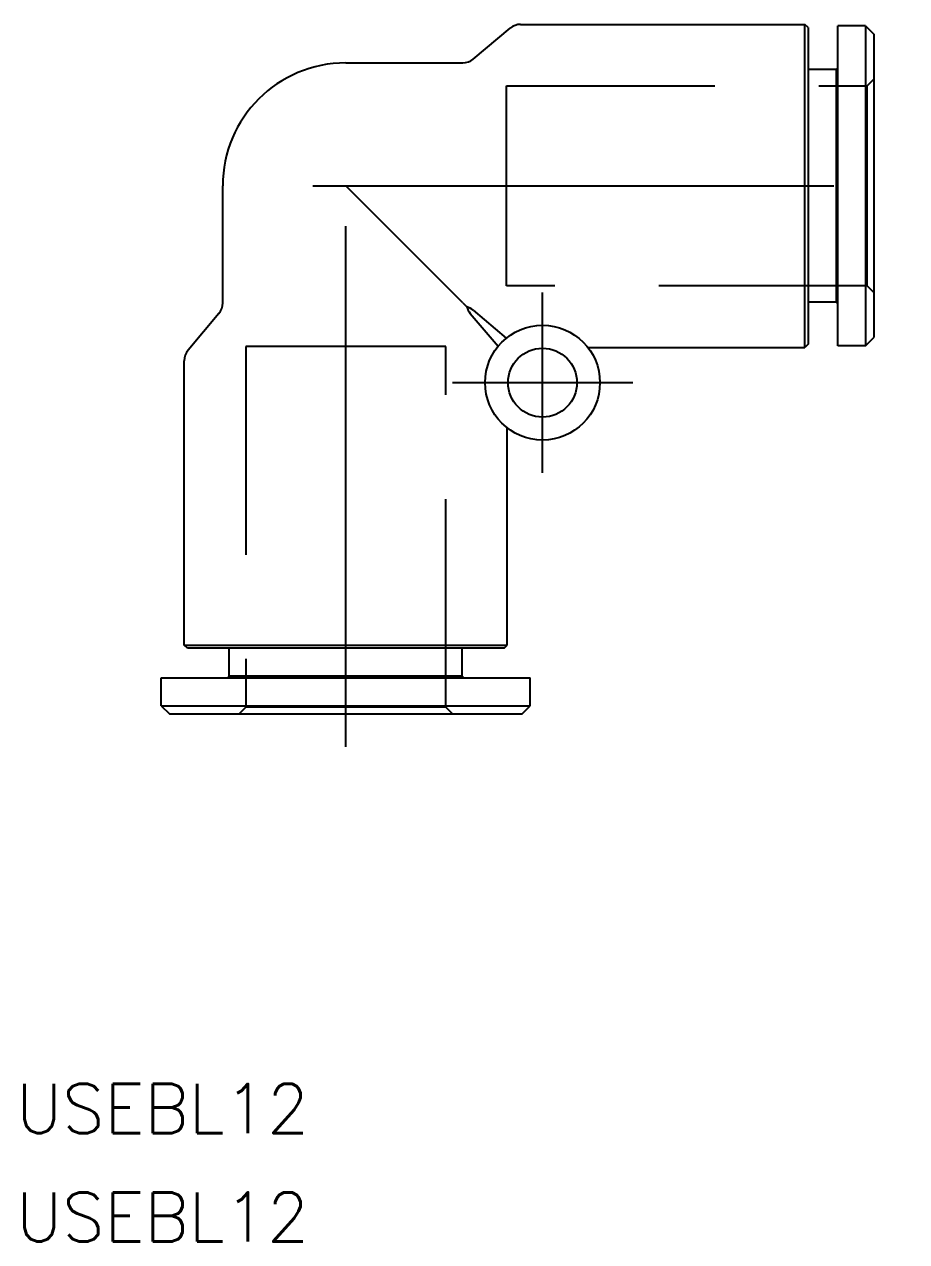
# Model space of a CAD drawing. Extents: x -20 to 90, y -32 to 44.
# Drawn here: x -19.6 to 34.2, y -32.2 to 42.1 of the extents above; entities that cross this region are included whole.
import ezdxf

# ---------------------------------------------------------------- set-up
doc = ezdxf.new("R2010")
doc.units = 0
doc.linetypes.add('CENTER', pattern=[50.8, 31.75, -6.35, 6.35, -6.35])
doc.linetypes.add('DASHED', pattern=[19.05, 12.7, -6.35])
doc.layers.get('0').update_dxf_attribs({"linetype": 'CONTINUOUS'})
doc.layers.add('CENTER', color=1, linetype='CENTER')
doc.styles.get("Standard").update_dxf_attribs({"font": 'txt.shx', "height": 3, "bigfont": 'bigfont.shx'})

msp = doc.modelspace()

# ---------------------------------------------------------------- linework, layer by layer
at = {"color": 7, "linetype": 'CONTINUOUS'}
for p, q in [((7.7788, 39.934), (10.0212, 41.816)), ((10.664, 42.05), (28, 42.05)), ((28, 22.35), (28, 42.05)), ((28.2, 41.85), (28, 42.05)), ((28.2, 41.85), (28.2, 22.55)), ((30, 22.45), (30, 41.95)), ((31.7, 41.95), (30, 41.95)), ((31.7, 41.95), (31.7, 22.45)), ((31.7, 41.95), (32.2, 41.45)), ((32.2, 41.45), (32.2, 22.95)), ((0, 39.7), (7.136, 39.7)), ((29.9, 39.3), (30, 39.4)), ((29.9, 39.3), (28.2, 39.3)), ((29.9, 39.3), (29.9, 25.1)), ((-7.5, 25.064), (-7.5, 32.2)), ((7.136, 25.064), (0, 32.2)), ((7.136, 25.064), (7.3791, 24.8209)), ((7.7783, 24.6122), (9.7801, 22.9058)), ((29.9, 25.1), (28.2, 25.1)), ((29.9, 25.1), (30, 25)), ((-7.734, 24.4212), (-9.616, 22.1788)), ((7.5878, 24.4217), (9.2942, 22.4199)), ((14.7618, 22.35), (28, 22.35)), ((28.2, 22.55), (28, 22.35)), ((31.7, 22.45), (30, 22.45)), ((31.7, 22.45), (32.2, 22.95)), ((-9.85, 4.2), (-9.85, 21.536)), ((9.85, 4.2), (9.85, 17.4382)), ((-9.85, 4.2), (9.85, 4.2)), ((-9.65, 4), (-9.85, 4.2)), ((9.65, 4), (-9.65, 4)), ((-7.1, 2.3), (-7.1, 4)), ((7.1, 2.3), (7.1, 4)), ((9.65, 4), (9.85, 4.2)), ((-7.1, 2.3), (-7.2, 2.2)), ((7.1, 2.3), (-7.1, 2.3)), ((7.1, 2.3), (7.2, 2.2)), ((-11.25, 2.2), (11.25, 2.2)), ((-11.25, 0.5), (-11.25, 2.2)), ((11.25, 0.5), (11.25, 2.2)), ((-11.25, 0.5), (11.25, 0.5)), ((-11.25, 0.5), (-10.75, 0)), ((-10.75, 0), (10.75, 0)), ((10.75, 0), (11.25, 0.5))]:
    msp.add_line(p, q, dxfattribs=at)
at = {"color": 3, "linetype": 'DASHED'}
for p, q in [((31.8, 38.3), (32.2, 38.7)), ((9.8, 38.3), (31.8, 38.3)), ((9.8, 26.1), (9.8, 38.3)), ((31.8, 26.1), (31.8, 38.3)), ((31.8, 26.1), (9.8, 26.1)), ((32.2, 25.7), (31.8, 26.1)), ((-6.1, 22.4), (-6.1, 0.4)), ((6.1, 22.4), (-6.1, 22.4)), ((6.1, 0.4), (6.1, 22.4)), ((-6.1, 0.4), (-6.5, 0)), ((6.1, 0.4), (-6.1, 0.4)), ((6.5, 0), (6.1, 0.4))]:
    msp.add_line(p, q, dxfattribs=at)
at = {"color": 7, "linetype": 'CONTINUOUS'}
for radius in [3.5, 2.1]:
    msp.add_circle((12, 20.2), radius, dxfattribs=at)
for centre, radius, start, end in [((10.664, 41.05), 1, 90, 130.006256), ((0, 32.2), 7.5, 90, 180), ((7.136, 40.7), 1, 270, 310.006256), ((-8.5, 25.064), 1, 319.993744, 0), ((8.3441, 25.0692), 0.9964, 194.428257, 220.568205), ((7.1308, 23.8559), 0.9964, 49.431795, 75.571743), ((-8.85, 21.536), 1, 139.993744, 180)]:
    msp.add_arc(centre, radius, start, end, dxfattribs=at)
at = {"layer": 'CENTER', "color": 1, "linetype": 'CENTER'}
for p, q in [((0, -2), (0, 34.2)), ((-2, 32.2), (34.2, 32.2)), ((12, 14.7), (12, 25.7)), ((6.5, 20.2), (17.5, 20.2))]:
    msp.add_line(p, q, dxfattribs=at)

# ---------------------------------------------------------------- texts
at = {"color": 7, "linetype": 'CONTINUOUS'}
for p in [(-20.1108, -25.5672), (-20.1108, -32.1848)]:
    msp.add_text('USEBL12', height=3, dxfattribs=at).set_placement(p)

doc.saveas('drawing.dxf')
